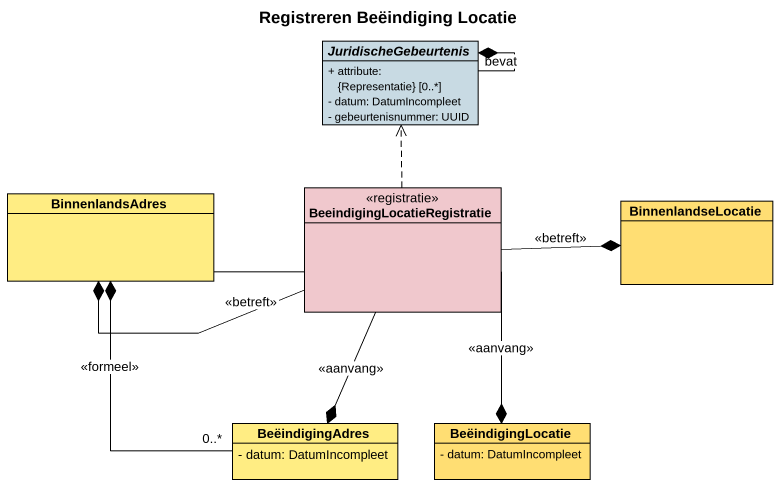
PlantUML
@startuml
title Registreren Beëindiging Locatie
hide circle
hide empty members
skinparam classAttributeIconSize 0
abstract class JuridischeGebeurtenis #C8DAE3 {
  + attribute: {Representatie} [0..*]
  - datum: DatumIncompleet
  - gebeurtenisnummer: UUID
}
class "BeeindigingLocatieRegistratie" as BeeindigingLocatieRegistrati <<registratie>> #F0C8CD
class BinnenlandsAdres #FFED83
class BinnenlandseLocatie #FFDE73
class BeëindigingAdres #FFED83 {
  - datum: DatumIncompleet
}
class BeëindigingLocatie #FFDE73 {
  - datum: DatumIncompleet
}
JuridischeGebeurtenis --* JuridischeGebeurtenis : bevat
BeeindigingLocatieRegistrati .up.> JuridischeGebeurtenis
BeeindigingLocatieRegistrati -left-* BinnenlandsAdres : <<betreft>>
BeeindigingLocatieRegistrati -right-* BinnenlandseLocatie : <<betreft>>
BeeindigingLocatieRegistrati --* BeëindigingAdres : <<aanvang>>
BeeindigingLocatieRegistrati --* BeëindigingLocatie : <<aanvang>>
BeëindigingAdres "0..*" -up-* BinnenlandsAdres : <<formeel>>
@enduml
